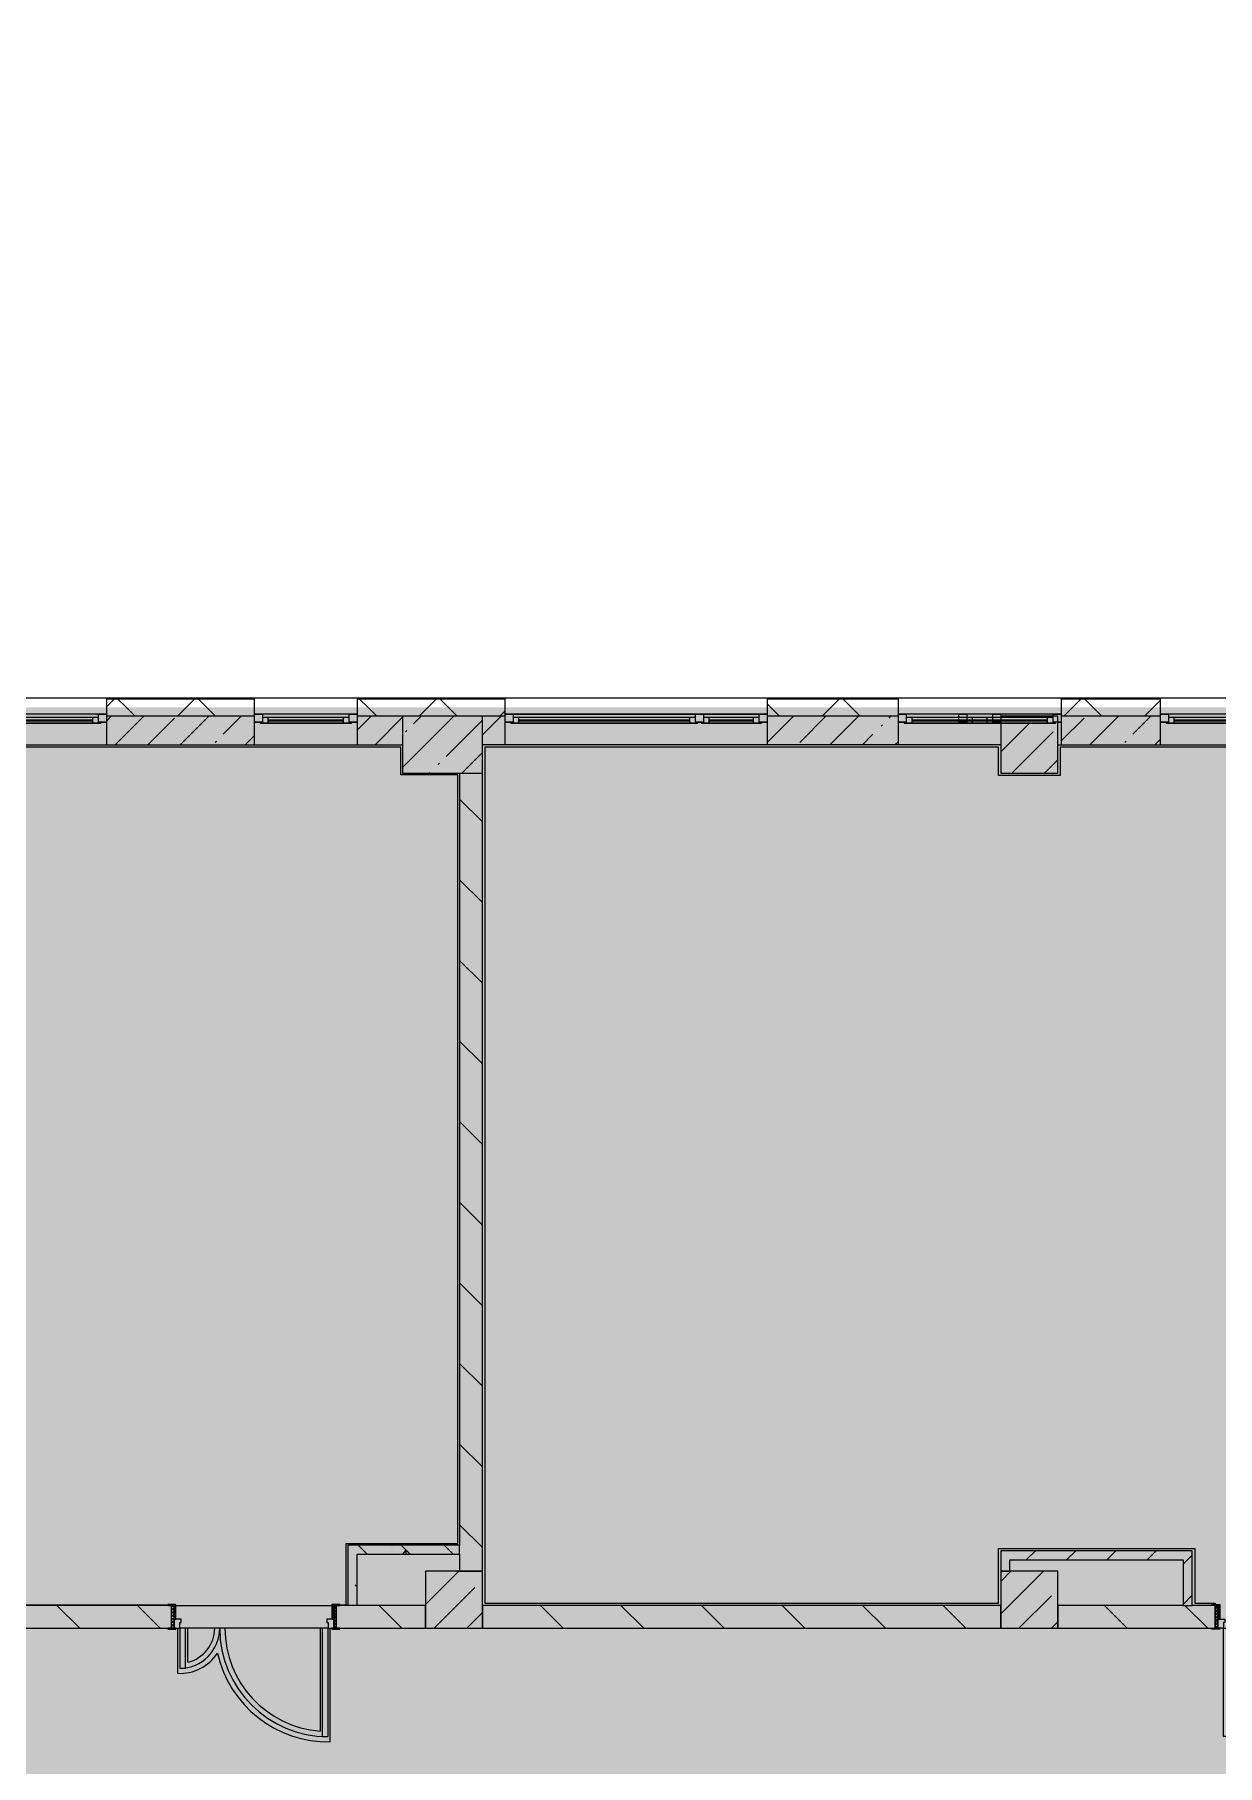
# Model space of a CAD drawing. Header units: millimetres. Extents: x 81773 to 282675, y -8553 to 29000.
# Drawn here: x 254923 to 265303, y 12198 to 27379 of the extents above; entities that cross this region are included whole.
import ezdxf

# ---------------------------------------------------------------- set-up
doc = ezdxf.new("R2010")
doc.units = ezdxf.units.MM
doc.layers.add('A-DETL-GENF-5', color=7, linetype='Continuous', lineweight=9, true_color=0xc0c0c0, transparency=0.4)
for name, color, linetype, lineweight, true_color in [('A-DOOR-3', 7, 'Continuous', 5, 0xb7b7b7), ('A-DOOR-4', 7, 'Continuous', 5, 0xe2e2e2), ('A-DOOR-5', 7, 'Continuous', 5, 0xaaaaaa), ('A-DOOR-FRAM-2', 7, 'Continuous', 5, 0xe2e2e2), ('A-DOOR-FRAM-3', 7, 'Continuous', 5, 0xb7b7b7), ('A-DOOR-FRAM-4', 7, 'Continuous', 5, 0xaaaaaa), ('A-FLOR-2', 7, 'Continuous', 5, 0xb7b7b7), ('A-GLAZ-2', 7, 'Continuous', 5, 0x737373), ('A-WALL-3', 7, 'Continuous', 5, 0x737373), ('A-WALL-4', 7, 'Continuous', 9, 0x737373), ('I-WALL-5', 7, 'Continuous', 5, 0x737373), ('I-WALL-6', 7, 'Continuous', 5, 0x787878), ('S-COLS-3', 7, 'Continuous', 5, 0x737373)]:
    doc.layers.add(name, color=color, linetype=linetype, lineweight=lineweight, true_color=true_color)
for name, color, linetype, lineweight in [('A-WALL', 7, 'Continuous', 9), ('A-WALL-2', 7, 'Continuous', 5), ('I-WALL-4', 7, 'Continuous', 5), ('S-COLS-2', 7, 'Continuous', 5)]:
    doc.layers.add(name, color=color, linetype=linetype, lineweight=lineweight)
pattern_1 = [(45, (147802.7, 0), (-285.1231, 285.1231), []), (45, (148087.8, 0), (-285.1231, 285.1231), [504.031, -100.806, 16.764, -84.042])]
pattern_2 = [(135, (147802.7, 0), (-353.5534, -353.5534), [])]
pattern_3 = [(45, (147802.7, 0), (-353.5534, 353.5534), []), (135, (147802.7, 0), (-353.5534, -353.5534), [])]
pattern_4 = [(135, (147802.7, 0), (-377.1708, -377.1708), [533.4, -88.9, 17.78, -88.9]), (135, (147802.7, 376.94), (-377.1708, -377.1708), []), (50, (147802.7, 0), (637.6445, -55.7866), [66.675, -733.425]), (355, (147802.7, 0), (-123.3494, 668.6992), [53.34, -586.74]), (100.451, (147855.8, -4.65), (514.299, 612.908), [56.665, -623.315]), (46.184, (147802.7, 177.8), (948.7764, -147.1497), [100.012, -1100.137]), (96.636, (147881.8, 165.5), (830.909, 865.997), [84.998, -934.973]), (351.184, (147802.7, 177.8), (830.918, 865.988), [80.01, -880.11]), (21, (147891.6, 133.35), (530.6506, -357.9283), [66.675, -733.425]), (326, (147891.6, 133.35), (216.308, 644.6585), [53.34, -586.74]), (71.451, (147935.8, 103.5), (746.9596, 286.7243), [56.665, -623.315]), (37.5, (147802.7, 0), (10.81053, 295.9426), [16.764, -562.864, 16.764, -578.866, -588.962]), (37.5, (147802.7, 0), (10.81053, 295.9426), [-1175.258, 16.764, -572.198]), (7.5, (147802.7, 0), (233.8692, 350.63175), [16.764, -322.834, 16.764, -549.529, -224.472]), (7.5, (147802.7, 0), (233.8692, 350.63175), [-905.891, 16.764, -207.708]), (327.5, (147604.45, 0), (474.5678, -20.0513), [16.764, -205.486, 16.764, -676.656, -920.115]), (327.5, (147604.45, 0), (474.5678, -20.0513), [-915.67, 16.764, -903.351]), (317.5, (147515.55, 0), (518.4522, 88.9934), [16.764, -272.161, 16.764, -443.738, -653.415]), (317.5, (147515.55, 0), (518.4522, 88.9934), [-749.427, 16.764, -636.651])]
pattern_5 = [(45, (147802.7, 0), (-176.7767, 176.7767), [])]

# ---------------------------------------------------------------- blocks, each defined once
blk = doc.blocks.new('120_Окно_СКБ_1Ст - 120_Окно_СКБ_1Ст 900х2500_h_ с форточкой-22877787-3_3_3_птичка')
at = {"layer": 'A-GLAZ-2'}
for p, q in [((-450, -127), (-450, -57)), ((-450, -57), (-380, -57)), ((450, -57), (-450, -57)), ((-380, -127), (-450, -127)), ((-450, -127), (-400, -127)), ((-380, -127), (-400, -127)), ((-400, -127), (-400, -137)), ((-400, -137), (400, -137)), ((400, -137), (-400, -137)), ((-380, -57), (-380, -127)), ((380, -87), (-380, -87)), ((-380, -87), (-380, -127)), ((-330, -137), (-330, -87)), ((-330, -107), (330, -107)), ((330, -117), (-330, -117)), ((330, -137), (330, -87)), ((380, -127), (380, -57)), ((380, -57), (450, -57)), ((380, -127), (380, -87)), ((450, -127), (380, -127)), ((400, -127), (380, -127)), ((400, -137), (400, -127)), ((450, -57), (450, -127))]:
    blk.add_line(p, q, dxfattribs=at)
blk = doc.blocks.new('120_Окно_СКБ_1Ст - 120_Окно_СКБ_1Ст 900х2500_h_ с форточкой-22876038-3_3_3_птичка')
at = {"layer": 'A-GLAZ-2'}
for p, q in [((-450, -127), (-450, -57)), ((-450, -57), (-380, -57)), ((450, -57), (-450, -57)), ((-380, -127), (-450, -127)), ((-450, -127), (-400, -127)), ((-380, -127), (-400, -127)), ((-400, -127), (-400, -137)), ((-400, -137), (400, -137)), ((400, -137), (-400, -137)), ((-380, -57), (-380, -127)), ((380, -87), (-380, -87)), ((-380, -87), (-380, -127)), ((-330, -137), (-330, -87)), ((-330, -107), (330, -107)), ((330, -117), (-330, -117)), ((330, -137), (330, -87)), ((380, -127), (380, -57)), ((380, -57), (450, -57)), ((380, -127), (380, -87)), ((450, -127), (380, -127)), ((400, -127), (380, -127)), ((400, -127), (450, -127)), ((400, -137), (400, -127)), ((450, -57), (450, -127))]:
    blk.add_line(p, q, dxfattribs=at)
blk = doc.blocks.new('120_Окно_СКБ_2Ст_Фрамуга сверху - 120_Окно_СКБ_2Ст_2300х2500_h_ ДОО-23103760-3_3_3_птичка')
at = {"layer": 'A-GLAZ-2'}
for p, q in [((-1150, -127), (-1150, -57)), ((-1150, -57), (-1080, -57)), ((1150, -57), (-1150, -57)), ((-1080, -127), (-1150, -127)), ((-1150, -127), (-1100, -127)), ((-1080, -127), (-1100, -127)), ((-1100, -127), (-1100, -137)), ((-1100, -137), (540, -137)), ((540, -137), (-1100, -137)), ((-1080, -57), (-1080, -127)), ((-1080, -57), (1080, -57)), ((520, -87), (-1080, -87)), ((-1080, -87), (-1080, -127)), ((-1030, -137), (-1030, -87)), ((-1030, -107), (470, -107)), ((470, -117), (-1030, -117)), ((470, -137), (470, -87)), ((520, -127), (520, -57)), ((520, -57), (590, -57)), ((520, -127), (520, -87)), ((590, -127), (520, -127)), ((540, -127), (520, -127)), ((540, -127), (570, -127)), ((540, -127), (570, -127)), ((540, -137), (540, -127)), ((590, -127), (570, -127)), ((570, -127), (570, -137)), ((570, -137), (1100, -137)), ((1100, -137), (570, -137)), ((590, -57), (590, -127)), ((1080, -87), (590, -87)), ((590, -87), (590, -127)), ((640, -137), (640, -87)), ((640, -107), (1030, -107)), ((1030, -117), (640, -117)), ((1030, -137), (1030, -87)), ((1080, -127), (1080, -57)), ((1080, -57), (1150, -57)), ((1080, -127), (1080, -87)), ((1150, -127), (1080, -127)), ((1100, -127), (1080, -127)), ((1100, -127), (1150, -127)), ((1100, -137), (1100, -127)), ((1150, -57), (1150, -127))]:
    blk.add_line(p, q, dxfattribs=at)
blk = doc.blocks.new('110_Дверь_СКБ_2Ст - Д-6_л__ ДОО_Дв_1450x2100h_Дверь из раздевальной в коридор-32357677-3_3_3_птичка')
at = {"layer": 'A-DOOR-4'}
for points in [[(-587.5, 1050), (-637.5, 1050), (-637.5, 100), (-587.5, 100), (-587.5, 753.1)], [(612.5, 450), (612.5, 100), (662.5, 100), (662.5, 450)]]:
    blk.add_hatch(color=256, dxfattribs=at).paths.add_polyline_path(points)
h = blk.add_hatch(color=256, dxfattribs=at)
h.paths.add_polyline_path([(662.5, 100), (662.5, 50), (652.5, 50), (652.5, 20), (712.5, 20), (712.5, 100), (705.4, 100)])
h.paths.add_polyline_path([(-637.5, 100), (-687.5, 100), (-687.5, 20), (-627.5, 20), (-627.5, 50), (-637.5, 50)])
at = {"layer": 'A-DOOR-5'}
h = blk.add_hatch(dxfattribs=at)
h.set_pattern_fill('FP_18', color=256, style=0, pattern_type=2)
h.set_pattern_definition([(135, (1576.41, 164.685), (-14.14214, -14.14214), []), (225, (1576.41, 164.685), (14.14214, -14.14214), [])])
h.paths.add_polyline_path([(737.5, 100), (712.5, 100), (712.5, -100), (737.5, -100)])
at = {"layer": 'A-DOOR-FRAM-2'}
for points in [[(-742.5, 108), (-742.5, 100), (-672.5, 100), (-672.5, 108)], [(-672.5, 20), (-687.5, 20), (-687.5, -100), (-672.5, -100)], [(767.5, 108), (697.5, 108), (697.5, 100), (767.5, 100)], [(705.4, 20), (697.5, 20), (697.5, -100), (712.5, -100), (712.5, 20)], [(-672.5, -100), (-742.5, -100), (-742.5, -108), (-672.5, -108)], [(767.5, -100), (697.5, -100), (697.5, -108), (767.5, -108)]]:
    blk.add_hatch(color=256, dxfattribs=at).paths.add_polyline_path(points)
at = {"layer": 'A-DOOR-FRAM-4'}
h = blk.add_hatch(dxfattribs=at)
h.set_pattern_fill('FP_19', color=256, style=0, pattern_type=2)
h.set_pattern_definition([(45, (-546.384, 164.685), (-14.1421, 14.1421), []), (135, (-546.384, 164.685), (-14.1421, -14.1421), [])])
h.paths.add_polyline_path([(-712.5, 100), (-712.5, -100), (-687.5, -100), (-687.5, 100)])
at = {"layer": 'A-DOOR-3'}
for p, q in [((-637.5, 1050), (-637.5, 100)), ((-587.5, 1050), (-637.5, 1050)), ((-587.5, 100), (-587.5, 1050)), ((662.5, 450), (612.5, 450)), ((612.5, 450), (612.5, 100)), ((662.5, 100), (662.5, 450)), ((-637.5, 100), (-587.5, 100)), ((612.5, 100), (662.5, 100))]:
    blk.add_line(p, q, dxfattribs=at)
for centre, radius, start, end in [((-637.5, 100), 950, 0, 90), ((662.5, 100), 350, 90, 180)]:
    blk.add_arc(centre, radius, start, end, dxfattribs=at)
at = {"layer": 'A-DOOR-FRAM-3'}
for p, q in [((-672.5, 108), (-742.5, 108)), ((-742.5, 108), (-742.5, 100)), ((-742.5, 100), (-672.5, 100)), ((-687.5, 100), (-712.5, 100)), ((-712.5, 100), (-712.5, -100)), ((-637.5, 100), (-687.5, 100)), ((-687.5, 100), (-687.5, 20)), ((-687.5, -100), (-687.5, 100)), ((-687.5, 20), (-627.5, 20)), ((-672.5, 20), (-687.5, 20)), ((-687.5, 20), (-687.5, -100)), ((-672.5, 100), (-672.5, 108)), ((-672.5, -100), (-672.5, 20)), ((-637.5, 50), (-637.5, 100)), ((-627.5, 50), (-637.5, 50)), ((-627.5, 20), (-627.5, 50)), ((662.5, 50), (652.5, 50)), ((652.5, 50), (652.5, 20)), ((652.5, 20), (712.5, 20)), ((662.5, 100), (662.5, 50)), ((712.5, 100), (662.5, 100)), ((767.5, 108), (697.5, 108)), ((697.5, 108), (697.5, 100)), ((697.5, 100), (767.5, 100)), ((712.5, 20), (697.5, 20)), ((697.5, 20), (697.5, -100)), ((712.5, 20), (712.5, 100)), ((737.5, 100), (712.5, 100)), ((712.5, 100), (712.5, -100)), ((712.5, -100), (712.5, 20)), ((737.5, -100), (737.5, 100)), ((767.5, 100), (767.5, 108)), ((-672.5, -100), (-742.5, -100)), ((-742.5, -100), (-742.5, -108)), ((-742.5, -108), (-672.5, -108)), ((-712.5, -100), (-687.5, -100)), ((-687.5, -100), (-672.5, -100)), ((-672.5, -108), (-672.5, -100)), ((697.5, -100), (712.5, -100)), ((767.5, -100), (697.5, -100)), ((697.5, -100), (697.5, -108)), ((697.5, -108), (767.5, -108)), ((712.5, -100), (737.5, -100)), ((767.5, -108), (767.5, -100))]:
    blk.add_line(p, q, dxfattribs=at)
blk = doc.blocks.new('BSC_Колонна _Прямоугольная - 500х500-23282985-3_3_3_птичка')
at = {"layer": 'S-COLS-2'}
h = blk.add_hatch(dxfattribs=at)
h.set_pattern_fill('FP_118', color=256, style=0, pattern_type=2)
h.set_pattern_definition([(45, (-115850.45, -21150), (-285.1231, 285.1231), []), (45, (-115565.32, -21150), (-285.1231, 285.1231), [504.031, -100.806, 16.764, -84.042])])
h.paths.add_polyline_path([(-250, -250), (250, -250), (250, 250), (-250, 250), (-250, 238), (210, 238), (210, 198), (230, 198), (230, 188), (-250, 188), (-250, -119)])
at = {"layer": 'S-COLS-3'}
for p, q in [((250, 250), (-250, 250)), ((-250, 250), (-250, 238)), ((-250, 188), (-250, -250)), ((250, -250), (250, 250)), ((-250, -250), (250, -250))]:
    blk.add_line(p, q, dxfattribs=at)
blk = doc.blocks.new('BSC_Колонна _Прямоугольная - 700х500-V223-3_3_3_птичка')
at = {"layer": 'S-COLS-2'}
h = blk.add_hatch(dxfattribs=at)
h.set_pattern_fill('FP_138', color=256, style=0, pattern_type=2)
h.set_pattern_definition([(45, (-110700, -21150), (-285.1231, 285.1231), []), (45, (-110414.88, -21150), (-285.1231, 285.1231), [504.031, -100.806, 16.764, -84.042])])
h.paths.add_polyline_path([(-350, -250), (350, -250), (350, 250), (-350, 250), (-350, -119)])
at = {"layer": 'S-COLS-3'}
for p, q in [((350, 250), (-350, 250)), ((-350, 250), (-350, -250)), ((350, -250), (350, 250)), ((-350, -250), (350, -250))]:
    blk.add_line(p, q, dxfattribs=at)
blk = doc.blocks.new('120_Окно_СКБ_1Ст - 120_Окно_СКБ_1Ст 900х2500_h_ с форточкой-V243-3_3_3_птичка')
at = {"layer": 'A-GLAZ-2'}
for p, q in [((-450, -127), (-450, -57)), ((-450, -57), (-380, -57)), ((450, -57), (-450, -57)), ((-380, -127), (-450, -127)), ((-380, -127), (-400, -127)), ((-400, -127), (-400, -137)), ((-400, -137), (400, -137)), ((400, -137), (-400, -137)), ((-380, -57), (-380, -127)), ((380, -87), (-380, -87)), ((-380, -87), (-380, -127)), ((-330, -137), (-330, -87)), ((-330, -107), (330, -107)), ((330, -117), (-330, -117)), ((330, -137), (330, -87)), ((380, -127), (380, -57)), ((380, -57), (450, -57)), ((380, -127), (380, -87)), ((450, -127), (380, -127)), ((400, -127), (380, -127)), ((400, -137), (400, -127)), ((420, -127), (450, -127)), ((450, -57), (450, -127))]:
    blk.add_line(p, q, dxfattribs=at)
blk = doc.blocks.new('110_Дверь_СКБ_2Ст - Д-6_п__ ДОО_Дв_1450x2100h_Дверь из раздевальной в коридор-32358047-3_3_3_птичка')
at = {"layer": 'A-DOOR-4'}
h = blk.add_hatch(color=256, dxfattribs=at)
h.paths.add_polyline_path([(-637.5, -100), (-637.5, -50), (-627.5, -50), (-627.5, -20), (-687.5, -20), (-687.5, -100)])
h.paths.add_polyline_path([(662.5, -100), (712.5, -100), (712.5, -20), (652.5, -20), (652.5, -50), (662.5, -50)])
for points in [[(-587.5, -1050), (-587.5, -100), (-637.5, -100), (-637.5, -1050)], [(662.5, -450), (662.5, -100), (612.5, -100), (612.5, -450)]]:
    blk.add_hatch(color=256, dxfattribs=at).paths.add_polyline_path(points)
at = {"layer": 'A-DOOR-5'}
h = blk.add_hatch(dxfattribs=at)
h.set_pattern_fill('FP_50', color=256, style=0, pattern_type=2)
h.set_pattern_definition([(225, (1576.41, -164.685), (-14.14214, 14.14214), []), (135, (1576.41, -164.685), (14.14214, 14.14214), [])])
h.paths.add_polyline_path([(737.5, -100), (737.5, 100), (712.5, 100), (712.5, -100)])
at = {"layer": 'A-DOOR-FRAM-2'}
for points in [[(-672.5, 100), (-672.5, 108), (-742.5, 108), (-742.5, 100), (-715.7, 100)], [(-672.5, -20), (-672.5, 100), (-687.5, 100), (-687.5, -20)], [(767.5, 100), (767.5, 108), (697.5, 108), (697.5, 100)], [(712.5, -20), (712.5, 100), (697.5, 100), (697.5, -20)], [(-742.5, -108), (-672.5, -108), (-672.5, -100), (-742.5, -100)], [(767.5, -108), (767.5, -100), (697.5, -100), (697.5, -108)]]:
    blk.add_hatch(color=256, dxfattribs=at).paths.add_polyline_path(points)
at = {"layer": 'A-DOOR-FRAM-4'}
h = blk.add_hatch(dxfattribs=at)
h.set_pattern_fill('FP_51', color=256, style=0, pattern_type=2)
h.set_pattern_definition([(315, (-546.384, -164.685), (-14.1421, -14.1421), []), (225, (-546.384, -164.685), (-14.1421, 14.1421), [])])
h.paths.add_polyline_path([(-687.5, -100), (-687.5, 100), (-712.5, 100), (-712.5, -100)])
at = {"layer": 'A-DOOR-3'}
for p, q in [((-637.5, -100), (-587.5, -100)), ((-637.5, -1050), (-637.5, -100)), ((-587.5, -100), (-587.5, -1050)), ((612.5, -100), (662.5, -100)), ((612.5, -450), (612.5, -100)), ((662.5, -100), (662.5, -450)), ((662.5, -450), (612.5, -450)), ((-587.5, -1050), (-637.5, -1050))]:
    blk.add_line(p, q, dxfattribs=at)
for centre, radius, start, end in [((-637.5, -100), 950, 270, 360), ((662.5, -100), 350, 180, 270)]:
    blk.add_arc(centre, radius, start, end, dxfattribs=at)
at = {"layer": 'A-DOOR-FRAM-3'}
for p, q in [((-742.5, 108), (-672.5, 108)), ((-742.5, 100), (-742.5, 108)), ((-672.5, 100), (-742.5, 100)), ((-712.5, 100), (-687.5, 100)), ((-712.5, -100), (-712.5, 100)), ((-687.5, 100), (-687.5, -100)), ((-687.5, 100), (-672.5, 100)), ((-687.5, -20), (-687.5, 100)), ((-672.5, 108), (-672.5, 100)), ((-672.5, 100), (-672.5, -20)), ((697.5, 100), (697.5, 108)), ((697.5, 108), (767.5, 108)), ((697.5, -20), (697.5, 100)), ((697.5, 100), (712.5, 100)), ((767.5, 100), (697.5, 100)), ((712.5, -100), (712.5, 100)), ((712.5, 100), (737.5, 100)), ((712.5, 100), (712.5, -20)), ((737.5, 100), (737.5, -100)), ((767.5, 108), (767.5, 100)), ((-742.5, -100), (-672.5, -100)), ((-742.5, -108), (-742.5, -100)), ((-672.5, -108), (-742.5, -108)), ((-687.5, -100), (-712.5, -100)), ((-687.5, -20), (-627.5, -20)), ((-687.5, -100), (-687.5, -20)), ((-672.5, -20), (-687.5, -20)), ((-637.5, -100), (-687.5, -100)), ((-672.5, -100), (-672.5, -108)), ((-637.5, -50), (-637.5, -100)), ((-627.5, -50), (-637.5, -50)), ((-627.5, -20), (-627.5, -50)), ((652.5, -20), (712.5, -20)), ((652.5, -50), (652.5, -20)), ((662.5, -50), (652.5, -50)), ((662.5, -100), (662.5, -50)), ((712.5, -100), (662.5, -100)), ((712.5, -20), (697.5, -20)), ((697.5, -108), (697.5, -100)), ((697.5, -100), (767.5, -100)), ((767.5, -108), (697.5, -108)), ((712.5, -20), (712.5, -100)), ((737.5, -100), (712.5, -100)), ((767.5, -100), (767.5, -108))]:
    blk.add_line(p, q, dxfattribs=at)

msp = doc.modelspace()

# ---------------------------------------------------------------- hatches: boundary and pattern name
at = {"layer": 'A-DETL-GENF-5'}
msp.add_hatch(color=256, dxfattribs=at).paths.add_polyline_path([(269518.6, -258), (273035.7, -258), (273035.7, 21479), (241135.7, 21479), (241135.7, 27379), (232372.7, 27379), (232372.7, 10208.3), (237012.7, 10208.3), (237012.7, -258), (268458.9, -258)])
at = {"layer": 'A-WALL-2'}
h = msp.add_hatch(dxfattribs=at)
h.set_pattern_fill('FP_84', color=256, style=0, pattern_type=2)
h.set_pattern_definition(pattern_3)
h.paths.add_polyline_path([(272882.7, 21400), (273032.7, 21400), (273032.7, 21479), (267952.9, 21479), (267952.9, 21400), (272632.7, 21400)])
h.paths.add_polyline_path([(267052.9, 21400), (267052.9, 21479), (265703.1, 21479), (265703.1, 21400), (266339.6, 21400)])
h.paths.add_polyline_path([(259052.7, 21400), (259052.7, 21479), (257753.1, 21479), (257753.1, 21400), (258852.7, 21400)])
h.paths.add_polyline_path([(241112.7, 21400), (241112.7, 21550), (241092.7, 21550), (241092.7, 21400), (241106.8, 21400)])
h.paths.add_polyline_path([(256853.1, 21400), (256853.1, 21479), (255553.1, 21479), (255553.1, 21400), (255742.8, 21400)])
h.paths.add_polyline_path([(261352.7, 21400), (262503.1, 21400), (262503.1, 21479), (261352.7, 21479)])
h.paths.add_polyline_path([(254653.1, 21400), (254653.1, 21479), (253352.9, 21479), (253352.9, 21400), (253852.7, 21400)])
h.paths.add_polyline_path([(263933.1, 21400), (264803.1, 21400), (264803.1, 21479), (263933.1, 21479)])
h.paths.add_polyline_path([(252452.9, 21400), (252452.9, 21479), (251252.7, 21479), (251252.7, 21400), (251504.2, 21400)])
h.paths.add_polyline_path([(248952.7, 21400), (248952.7, 21479), (244412.7, 21479), (244412.7, 21400), (248855, 21400)])
h = msp.add_hatch(dxfattribs=at)
h.set_pattern_fill('FP_84', color=256, style=0, pattern_type=2)
h.set_pattern_definition(pattern_3)
h.paths.add_polyline_path([(272961.7, 21479), (273032.7, 21479), (273032.7, 21550), (267952.9, 21550), (267952.9, 21479), (272843.4, 21479)])
h.paths.add_polyline_path([(244412.7, 21479), (248952.7, 21479), (248952.7, 21550), (244412.7, 21550)])
h.paths.add_polyline_path([(267052.9, 21479), (267052.9, 21550), (265703.1, 21550), (265703.1, 21479), (266342, 21479)])
h.paths.add_polyline_path([(264220.2, 21479), (264803.1, 21479), (264803.1, 21550), (263933.1, 21550), (263933.1, 21479)])
h.paths.add_polyline_path([(251252.7, 21479), (252452.9, 21479), (252452.9, 21550), (251252.7, 21550)])
h.paths.add_polyline_path([(262100.9, 21479), (262503.1, 21479), (262503.1, 21550), (261352.7, 21550), (261352.7, 21479), (261958.6, 21479)])
h.paths.add_polyline_path([(253352.9, 21479), (254653.1, 21479), (254653.1, 21550), (253352.9, 21550)])
h.paths.add_polyline_path([(258852.7, 21479), (259052.7, 21479), (259052.7, 21550), (257753.1, 21550), (257753.1, 21479), (258437.6, 21479)])
h.paths.add_polyline_path([(255742.8, 21479), (256853.1, 21479), (256853.1, 21550), (255553.1, 21550), (255553.1, 21479)])
at = {"layer": 'I-WALL-4'}
h = msp.add_hatch(dxfattribs=at)
h.set_pattern_fill('FP_80', color=256, style=0, pattern_type=2)
h.set_pattern_definition(pattern_1)
h.paths.add_polyline_path([(257862.2, 21150), (258152.7, 21150), (258152.7, 21400), (257753.1, 21400), (257753.1, 21150)])
h.paths.add_polyline_path([(256853.1, 21150), (256853.1, 21400), (255553.1, 21400), (255553.1, 21150), (255742.8, 21150)])
h.paths.add_polyline_path([(268842.7, 21150), (268842.7, 21400), (268652.7, 21400), (268652.7, 21150)])
h.paths.add_polyline_path([(266339.6, 21150), (267052.9, 21150), (267052.9, 21400), (265703.1, 21400), (265703.1, 21150)])
h.paths.add_polyline_path([(259052.7, 21150), (259052.7, 21400), (258852.7, 21400), (258852.7, 21150)])
h.paths.add_polyline_path([(261352.7, 21150), (262503.1, 21150), (262503.1, 21400), (261352.7, 21400)])
h.paths.add_polyline_path([(264803.1, 21150), (264803.1, 21400), (263933.1, 21400), (263933.1, 21150), (264220.2, 21150)])
h.paths.add_polyline_path([(251252.7, 21150), (252452.9, 21150), (252452.9, 21400), (251252.7, 21400)])
h.paths.add_polyline_path([(248602.7, 21150), (248952.7, 21150), (248952.7, 21400), (248602.7, 21400)])
h.paths.add_polyline_path([(254653.1, 21150), (254653.1, 21400), (253852.7, 21400), (253852.7, 21150)])
h = msp.add_hatch(dxfattribs=at)
h.set_pattern_fill('FP_83', color=256, style=0, pattern_type=2)
h.set_pattern_definition(pattern_2)
h.paths.add_polyline_path([(258852.7, 13900), (258852.7, 20900), (258652.7, 20900), (258652.7, 13900)])
h = msp.add_hatch(dxfattribs=at)
h.set_pattern_fill('FP_85', color=256, style=0, pattern_type=2)
h.set_pattern_definition(pattern_5)
h.paths.add_polyline_path([(265083.1, 14000), (265083.1, 14080), (263482.7, 14080), (263482.7, 14000), (265003.1, 14000)])
h = msp.add_hatch(dxfattribs=at)
h.set_pattern_fill('FP_85', color=256, style=0, pattern_type=2)
h.set_pattern_definition(pattern_5)
h.paths.add_polyline_path([(265003.1, 13600), (265083.1, 13600), (265083.1, 14000), (265003.1, 14000), (265003.1, 13930.4)])
h = msp.add_hatch(dxfattribs=at)
h.set_pattern_fill('FP_83', color=256, style=0, pattern_type=2)
h.set_pattern_definition(pattern_2)
h.paths.add_polyline_path([(268732.7, 13400), (268732.7, 13600), (266733.1, 13600), (266733.1, 13400), (268458.9, 13400)])
h.paths.add_polyline_path([(265279.9, 13400), (265283.1, 13400), (265279.9, 13600), (263902.7, 13600), (263902.7, 13400), (265253.1, 13400)])
h.paths.add_polyline_path([(252563.8, 13400), (256122.7, 13400), (256122.7, 13600), (250802.7, 13600), (250802.7, 13400), (251504.2, 13400)])
h.paths.add_polyline_path([(257572.7, 13400), (258352.7, 13400), (258352.7, 13600), (257572.7, 13600)])
h.paths.add_polyline_path([(258852.7, 13400), (263402.7, 13400), (263402.7, 13600), (258852.7, 13600)])
h.paths.add_polyline_path([(248902.7, 13400), (249352.7, 13400), (249352.7, 13600), (248902.7, 13600)])
at = {"layer": 'I-WALL-6'}
h = msp.add_hatch(dxfattribs=at)
h.set_pattern_fill('FP_88', color=256, style=0, pattern_type=2)
h.set_pattern_definition(pattern_4)
h.paths.add_polyline_path([(257672.7, 13600), (257752.7, 13600), (257752.7, 14130), (257672.7, 14130), (257672.7, 13930.4)])
h = msp.add_hatch(dxfattribs=at)
h.set_pattern_fill('FP_88', color=256, style=0, pattern_type=2)
h.set_pattern_definition(pattern_4)
h.paths.add_polyline_path([(258652.7, 14050), (258652.7, 14130), (257752.7, 14130), (257752.7, 14050), (257862.2, 14050)])
at = {"layer": 'S-COLS-2'}
h = msp.add_hatch(dxfattribs=at)
h.set_pattern_fill('FP_80', color=256, style=0, pattern_type=2)
h.set_pattern_definition(pattern_1)
h.paths.add_polyline_path([(258852.7, 13400), (258852.7, 13900), (258352.7, 13900), (258352.7, 13400)])
h = msp.add_hatch(dxfattribs=at)
h.set_pattern_fill('FP_80', color=256, style=0, pattern_type=2)
h.set_pattern_definition(pattern_1)
h.paths.add_polyline_path([(263902.7, 13400), (263902.7, 13900), (263402.7, 13900), (263402.7, 13400)])

# ---------------------------------------------------------------- linework, layer by layer
at = {"layer": 'A-FLOR-2'}
for p, q in [((258137.7, 21130), (253872.7, 21130)), ((258137.7, 20885), (258137.7, 21130)), ((258872.7, 21130), (258872.7, 13621)), ((263383.1, 21130), (258872.7, 21130)), ((263383.1, 20880), (263383.1, 21130)), ((267932.9, 21130), (263923.1, 21130)), ((263923.1, 21130), (263923.1, 20880)), ((258637.7, 20885), (258137.7, 20885)), ((258637.7, 14145), (258637.7, 20885)), ((263923.1, 20880), (263383.1, 20880)), ((257657.7, 13605), (257657.7, 14145)), ((257657.7, 14145), (258637.7, 14145)), ((263381.7, 13621), (263381.7, 14101)), ((263381.7, 14101), (265104.1, 14101)), ((265104.1, 14101), (265104.1, 13621)), ((253857.7, 13605), (256092.7, 13605)), ((257602.7, 13605), (257657.7, 13605)), ((258872.7, 13621), (263381.7, 13621)), ((265104.1, 13621), (265283.1, 13621)), ((265283.1, 13621), (265283.1, 13608)), ((256176.9, 13400), (256176.9, 13005.6)), ((256197.7, 13405), (257497.7, 13405)), ((256266.9, 13400), (256247.7, 13400)), ((256266.9, 13102.9), (256266.9, 13400)), ((256593.1, 13400), (256503.1, 13400)), ((257447.7, 13400), (257428.1, 13400)), ((257428.1, 13400), (257428.1, 12497.7)), ((257518.1, 12405.2), (257518.1, 13400))]:
    msp.add_line(p, q, dxfattribs=at)
for centre, radius, start, end in [((256198.1, 13400), 305, 283.0427, 360), ((257498.1, 13400), 905, 180, 265.56313), ((256198.1, 13400), 395, 266.92799, 326.45952), ((257498.1, 13400), 995, 192.67054, 271.1511)]:
    msp.add_arc(centre, radius, start, end, dxfattribs=at)
at = {"layer": 'A-WALL'}
for p, q in [((256853.1, 21553), (255553.1, 21553)), ((256853.1, 21550), (255553.1, 21550)), ((259052.7, 21553), (257753.1, 21553)), ((259052.7, 21550), (257753.1, 21550)), ((262503.1, 21553), (261352.7, 21553)), ((262503.1, 21550), (261352.7, 21550)), ((264803.1, 21553), (263933.1, 21553)), ((264803.1, 21550), (263933.1, 21550))]:
    msp.add_line(p, q, dxfattribs=at)
at = {"layer": 'A-WALL-2'}
for p, q in [((264803.1, 21558), (254653.1, 21558)), ((259052.7, 21400), (259052.7, 21558)), ((273040.7, 21558), (264803.1, 21558))]:
    msp.add_line(p, q, dxfattribs=at)
at = {"layer": 'A-WALL-3'}
for p, q in [((255553.1, 21558), (255553.1, 21400)), ((256853.1, 21400), (256853.1, 21558)), ((257753.1, 21558), (257753.1, 21400)), ((261352.7, 21558), (261352.7, 21400)), ((262503.1, 21400), (262503.1, 21558)), ((263933.1, 21558), (263933.1, 21400)), ((264803.1, 21400), (264803.1, 21558))]:
    msp.add_line(p, q, dxfattribs=at)
at = {"layer": 'A-WALL-4'}
for p, q in [((256853.1, 21400), (255553.1, 21400)), ((258152.7, 21400), (257753.1, 21400)), ((259052.7, 21400), (258852.7, 21400)), ((262503.1, 21400), (261352.7, 21400)), ((264803.1, 21400), (263933.1, 21400)), ((258652.7, 14050), (258652.7, 14130)), ((265003.1, 13600), (265083.1, 13600))]:
    msp.add_line(p, q, dxfattribs=at)
at = {"layer": 'I-WALL-5'}
for p, q in [((255553.1, 21400), (255553.1, 21150)), ((256853.1, 21150), (256853.1, 21400)), ((257753.1, 21400), (257753.1, 21150)), ((259052.7, 21150), (259052.7, 21400)), ((261352.7, 21400), (261352.7, 21150)), ((262503.1, 21150), (262503.1, 21400)), ((263933.1, 21400), (263933.1, 21150)), ((264803.1, 21150), (264803.1, 21400)), ((253852.7, 21150), (258152.7, 21150)), ((263403.1, 21150), (258852.7, 21150)), ((263903.1, 21150), (267952.7, 21150)), ((258652.7, 20900), (258652.7, 14130)), ((258852.7, 13900), (258852.7, 20900)), ((257672.7, 14130), (257672.7, 13600)), ((258652.7, 14130), (257672.7, 14130)), ((257752.7, 13600), (257752.7, 14050)), ((257752.7, 14050), (258652.7, 14050)), ((258652.7, 14050), (258652.7, 13900)), ((263402.7, 14080), (263402.7, 13900)), ((265083.1, 14080), (263402.7, 14080)), ((263482.7, 13900), (263482.7, 14000)), ((263482.7, 14000), (265003.1, 14000)), ((265003.1, 14000), (265003.1, 13600)), ((265083.1, 13600), (265083.1, 14080)), ((258652.7, 13900), (258852.7, 13900)), ((263402.7, 13900), (263482.7, 13900)), ((256092.7, 13600), (250832.7, 13600)), ((256162.7, 13600), (257532.7, 13600)), ((258352.7, 13600), (257602.7, 13600)), ((258352.7, 13400), (258352.7, 13600)), ((263402.7, 13600), (258852.7, 13600)), ((258852.7, 13600), (258852.7, 13400)), ((263402.7, 13400), (263402.7, 13600)), ((265003.1, 13600), (263902.7, 13600)), ((263902.7, 13600), (263902.7, 13400)), ((265253.1, 13600), (265083.1, 13600)), ((250832.7, 13400), (256092.7, 13400)), ((256503.1, 13400), (256266.9, 13400)), ((257428.1, 13400), (256593.1, 13400)), ((257602.7, 13400), (258352.7, 13400)), ((258852.7, 13400), (263402.7, 13400)), ((263902.7, 13400), (265253.1, 13400))]:
    msp.add_line(p, q, dxfattribs=at)
at = {"layer": 'S-COLS-3'}
for p, q in [((258652.7, 13900), (258352.7, 13900)), ((258352.7, 13900), (258352.7, 13600)), ((258852.7, 13900), (258652.7, 13900)), ((258852.7, 13600), (258852.7, 13900)), ((263902.7, 13900), (263402.7, 13900)), ((263402.7, 13900), (263402.7, 13600)), ((263902.7, 13600), (263902.7, 13900)), ((258352.7, 13600), (258352.7, 13400)), ((258852.7, 13400), (258852.7, 13600)), ((263402.7, 13600), (263402.7, 13400)), ((263902.7, 13400), (263902.7, 13600)), ((258352.7, 13400), (258852.7, 13400)), ((263402.7, 13400), (263902.7, 13400))]:
    msp.add_line(p, q, dxfattribs=at)

# ---------------------------------------------------------------- block references
at = {"layer": 'A-DOOR-3', "rotation": 180}
msp.add_blockref('110_Дверь_СКБ_2Ст - Д-6_л__ ДОО_Дв_1450x2100h_Дверь из раздевальной в коридор-32357677-3_3_3_птичка', (256860.2, 13500), dxfattribs=at)
at = {"layer": 'A-DOOR-3'}
msp.add_blockref('110_Дверь_СКБ_2Ст - Д-6_п__ ДОО_Дв_1450x2100h_Дверь из раздевальной в коридор-32358047-3_3_3_птичка', (265995.6, 13500), dxfattribs=at)
at = {"layer": 'A-GLAZ-2'}
for name, p in [('120_Окно_СКБ_1Ст - 120_Окно_СКБ_1Ст 900х2500_h_ с форточкой-22876038-3_3_3_птичка', (255103.1, 21475)), ('120_Окно_СКБ_1Ст - 120_Окно_СКБ_1Ст 900х2500_h_ с форточкой-22876038-3_3_3_птичка', (257303.1, 21475)), ('120_Окно_СКБ_2Ст_Фрамуга сверху - 120_Окно_СКБ_2Ст_2300х2500_h_ ДОО-23103760-3_3_3_птичка', (260202.7, 21475)), ('120_Окно_СКБ_1Ст - 120_Окно_СКБ_1Ст 900х2500_h_ с форточкой-22877787-3_3_3_птичка', (262953.1, 21475)), ('120_Окно_СКБ_1Ст - 120_Окно_СКБ_1Ст 900х2500_h_ с форточкой-V243-3_3_3_птичка', (263483.1, 21475)), ('120_Окно_СКБ_1Ст - 120_Окно_СКБ_1Ст 900х2500_h_ с форточкой-22876038-3_3_3_птичка', (265253.1, 21475))]:
    msp.add_blockref(name, p, dxfattribs=at)
at = {"layer": 'S-COLS-3'}
for name, p in [('BSC_Колонна _Прямоугольная - 700х500-V223-3_3_3_птичка', (258502.7, 21150)), ('BSC_Колонна _Прямоугольная - 500х500-23282985-3_3_3_птичка', (263653.1, 21150))]:
    msp.add_blockref(name, p, dxfattribs=at)

doc.saveas('drawing.dxf')
